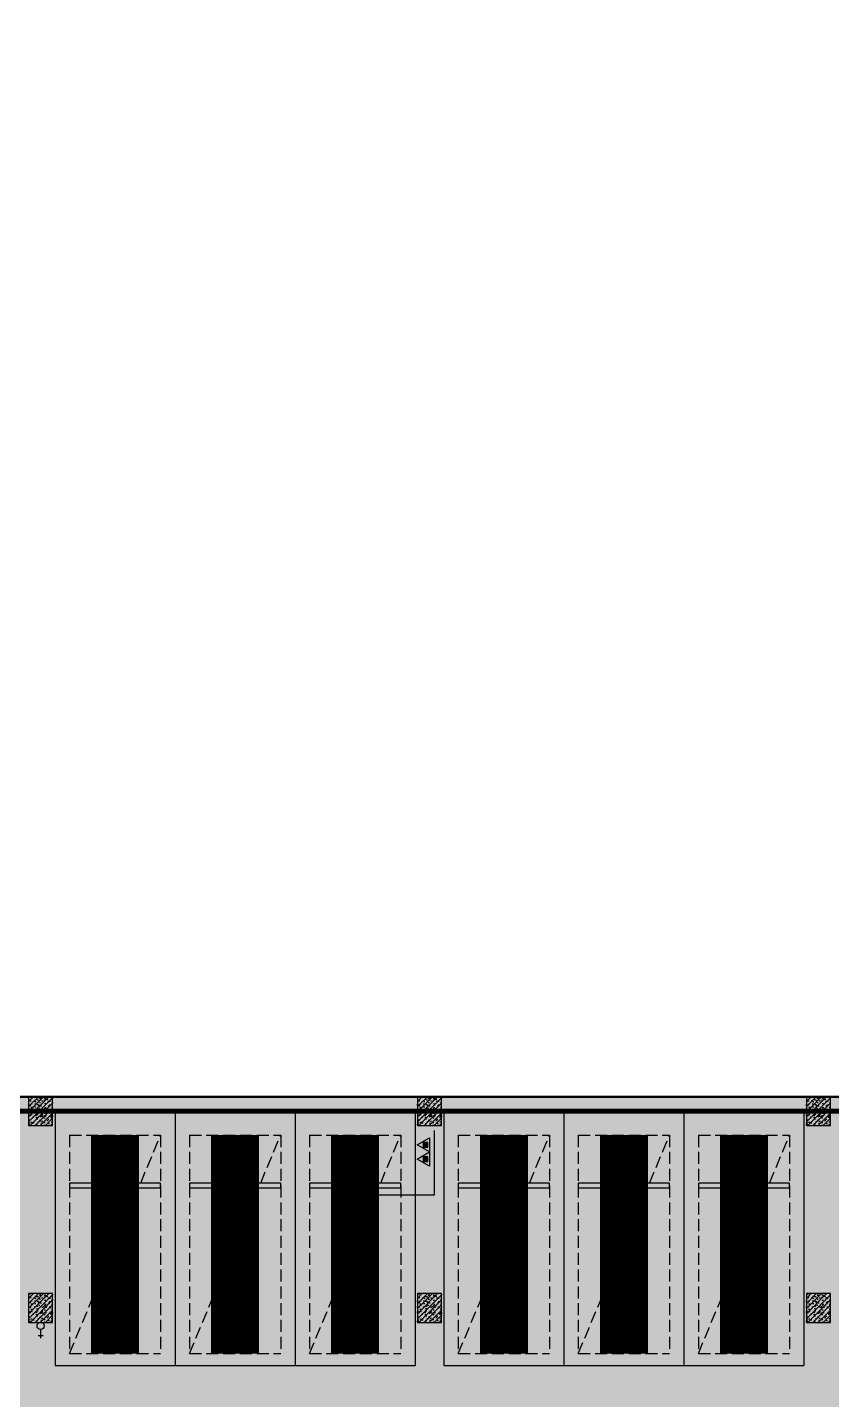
# Model space of a CAD drawing. Extents: x -1338203 to 1886333, y -530034 to 1031844.
# Drawn here: x 759282 to 776032, y 201521 to 230104 of the extents above; entities that cross this region are included whole.
import ezdxf

# ---------------------------------------------------------------- set-up
doc = ezdxf.new("R2010")
doc.units = 0
doc.header["$LTSCALE"] = 1000
doc.header["$MEASUREMENT"] = 0
doc.linetypes.add('A-001-平面B2$0$__DASH', pattern=[0.35, 0.25, -0.1])
for name, color, linetype in [('0P-EQUIP-CW', 7, 'Continuous'), ('0P-PIPE-RW', 122, 'Continuous'), ('p-a-regular', 5, 'Continuous'), ('S001地下一墙柱$0$0S-CW-HATCH', 251, 'Continuous'), ('S001地下一墙柱$0$0S-CW-HATCH-UP', 251, 'Continuous'), ('S001地下一墙柱$0$S001地下一墙柱$0$0S-CC-LINE', 52, 'Continuous'), ('S001地下一墙柱$0$S001地下一墙柱$0$0S-CW-HATCH', 251, 'Continuous'), ('S001地下一墙柱$0$S001地下一墙柱$0$0S-CW-HATCH-UP', 251, 'Continuous'), ('负一层消火栓$0$0P-DIM-FH', 3, 'Continuous'), ('负一层消火栓$0$0P-EQUIP-FH', 7, 'Continuous')]:
    doc.layers.add(name, color=color, linetype=linetype)
doc.layers.add('p-a-regular-narrow', color=7, linetype='Continuous', true_color=0x9600ff)
doc.layers.add('p-a-wall', color=7, linetype='Continuous', lineweight=50)
doc.layers.add('p-h-walkable', color=7, linetype='Continuous', lineweight=70, true_color=0xf0f0f0)

# ---------------------------------------------------------------- blocks, each defined once
blk = doc.blocks.new('负一层消火栓$0$$TwtSys$00000546')
h = blk.add_hatch()
h.set_pattern_fill('ANSI31', color=256, scale=200, style=0)
h.set_pattern_definition([(45, (-38543.802, -6670.83), (-17.67767, 17.67767), [])])
h.paths.add_polyline_path([(-65, 174), (65, 174), (65, 44), (-65, 44)])
for points in [[(0, 344), (-198, 0), (198, 0)], [(-65, 174), (65, 174), (65, 44), (-65, 44)]]:
    blk.add_lwpolyline(points, close=True)
blk = doc.blocks.new('负一层消火栓')
at = {"layer": '负一层消火栓$0$0P-DIM-FH'}
for p, q in [((1391, -99760, 800), (1391, -101110, 800)), ((1391, -101110, 800), (-583, -101110, 800))]:
    blk.add_line(p, q, dxfattribs=at)
at = {"layer": '负一层消火栓$0$0P-EQUIP-FH', "xscale": -0.7500000000000013, "yscale": 0.7500000000000013, "zscale": 0.75, "rotation": 90}
for p in [(1291, -100061, 1600), (1291, -100359, 1600)]:
    blk.add_blockref('负一层消火栓$0$$TwtSys$00000546', p, dxfattribs=at)
blk = doc.blocks.new('$TwtSys$00000320')
at = {"const_width": 20}
for points in [[(0, 0), (0, -121)], [(-37, -83), (37, -83)]]:
    blk.add_lwpolyline(points, dxfattribs=at)
blk = doc.blocks.new('A$Cee0fc4ce')
at = {"layer": '0P-PIPE-RW', "linetype": 'Continuous'}
blk.add_circle((-6809, -103835), 75, dxfattribs=at)
at = {"layer": '0P-EQUIP-CW', "xscale": 1.5, "yscale": -1.5, "zscale": 1.5, "rotation": 180}
blk.add_blockref('$TwtSys$00000320', (-6809, -103910), dxfattribs=at)

msp = doc.modelspace()

# ---------------------------------------------------------------- hatches: boundary and pattern name
at = {"layer": 'p-h-walkable', "ltscale": 0.002}
h = msp.add_hatch(color=256, dxfattribs=at)
h.dxf.hatch_style = 1
h.paths.add_polyline_path([(633826.6, 244460.7), (640276.6, 244575.6), (640576.6, 234544.8), (645576.7, 234544.6), (645576.7, 209278.9), (732355.9, 209029), (732355.1, 235229.9), (738506.7, 235229.9), (738506.6, 268838.9), (732734.3, 268838.9), (732734.3, 272898.9), (711963.1, 272898.9), (711963.1, 278984.7), (717256.7, 278984.7), (717256.7, 284049), (733571.6, 284135.6), (733996.6, 290449.1), (739216.6, 290449.1), (739766.6, 284299.1), (754626.6, 284299.1), (755296.6, 290449.1), (760516.6, 290449.1), (760816.6, 283049.1), (760816.3, 275879.2), (775122.6, 275879.2), (776006.6, 274138.9), (776006.6, 259429.1), (778716.6, 259429.1), (778716.6, 238849.1), (783416.6, 238849.1), (783416.6, 237229.1), (782066.6, 237229.1), (782066.6, 234429.1), (779546.6, 234429.1), (779546.6, 237129.1), (773916.6, 237129.1), (773916.6, 243229.1), (764306.6, 243225.6), (764306.6, 236639.1), (760766.6, 236639.1), (760766.6, 234429.1), (758246.6, 234429.1), (758246.6, 238649.1), (762116.6, 238649.1), (762116.6, 243225.6), (748656.6, 243225.6), (748756.3, 207529.1), (800106.6, 207528.9), (800206.7, 201639.7), (812908.2, 202239.1), (812576.6, 180449.3), (744206, 180449.3), (744206, 173439), (728556.7, 173439), (728556.6, 122289.1), (746356.6, 122289.1), (750916.6, 132325.6), (842896.6, 132325.6), (843211.6, 121345.6), (839116.6, 121345.6), (839116.6, 93449.1), (864906.6, 93449.1), (864906.6, 79694), (875856.6, 74929.1), (875856.6, 65749.1), (834560.6, 65749.1), (839142.9, 28436.3), (869465.5, 32160.2), (871163.4, 18334), (873704.3, 18646.1), (877328.9, 5540.2), (761876.2, -8638.5), (761133.2, 2082.3), (764950.9, 5291.5), (763253.1, 19116.3), (799242.7, 23536.1), (793807.6, 65749.1), (750756.6, 65749.1), (751556.6, 81645.6), (636016.6, 81645.6), (636016.6, 96345.6), (629416.6, 96345.6), (629416.6, 118203.2), (622306.6, 118203.2), (622286.6, 139083.2), (644406.6, 137003.2), (644406.6, 129968.2), (656656.6, 129968.2), (656406.6, 138083.2), (712156.6, 138083.2), (711856.6, 184449.1), (581811.6, 184349.1), (581826.6, 197199.1), (585876.6, 197449.1), (585976.6, 209279), (629226.6, 209578.9), (628926.8, 236145.4), (633826.6, 236145.6)])
at = {"layer": 'S001地下一墙柱$0$0S-CW-HATCH'}
h = msp.add_hatch(color=256, dxfattribs=at)
h.dxf.hatch_style = 1
h.paths.add_polyline_path([(749056.7, 232249), (749056.7, 207828.9), (800606.6, 207829.1), (800606.6, 201639.7), (800206.7, 201639.7), (800206.7, 207528.9), (748756.3, 207529.1), (748756.3, 232248.9)])
at = {"layer": 'S001地下一墙柱$0$0S-CW-HATCH-UP'}
h = msp.add_hatch(dxfattribs=at)
h.set_pattern_fill('钢筋混凝土', color=256, scale=30)
h.set_pattern_definition([(45, (-9296980.81, -620439.075), (-53.0330086, 53.0330086), []), (50, (-9296980.81, -620439.08), (215.1780548, -18.8256405), [22.5, -247.5]), (355, (-9296980.8, -620439.08), (-41.6254, 225.65764), [18, -198]), (100.4514, (-9296962.88, -620440.64), (173.5528145, 206.8318626), [19.122057, -210.3426336]), (46.1842, (-9296980.8, -620379.08), (320.1723146, -49.655704), [33.75, -371.25]), (96.6356, (-9296954.13, -620383.2), (280.398812, 292.235361), [28.683086, -315.5139]), (351.1842, (-9296980.8, -620379.08), (280.398584, 292.23558), [27, -297]), (21, (-9296950.81, -620394.08), (179.0721156, -120.7856672), [22.5, -247.5]), (326, (-9296950.8, -620394.08), (72.9945996, 217.5450135), [18, -198]), (71.4514, (-9296935.89, -620404.14), (252.0667886, 96.759149), [19.122057, -210.3426336]), (37.5, (-9296980.81, -620439.075), (3.6479566, 99.86815615), [0, -195.6, 0, -201, 0, -198.75]), (7.5, (-9296980.81, -620439.08), (78.9208612, 118.3235136), [0, -114.6, 0, -191.1, 0, -75.75]), (327.5, (-9297047.71, -620439.075), (160.14673085, -6.7664615), [0, -75, 0, -234, 0, -310.5]), (317.5, (-9297077.71, -620439.08), (174.9558508, 30.0314947), [0, -97.5, 0, -155.4, 0, -220.5])])
h.paths.add_polyline_path([(749056.7, 232249), (749056.7, 207828.9), (800606.6, 207829.1), (800606.6, 201639.7), (800206.7, 201639.7), (800206.7, 207528.9), (748756.3, 207529.1), (748756.3, 232248.9)])
at = {"layer": 'S001地下一墙柱$0$S001地下一墙柱$0$0S-CW-HATCH'}
h = msp.add_hatch(color=256, dxfattribs=at)
h.dxf.hatch_style = 1
h.paths.add_polyline_path([(759806.6, 207829.1), (759306.6, 207829.1), (759306.6, 207229.1), (759806.6, 207229.1)])
h = msp.add_hatch(color=256, dxfattribs=at)
h.dxf.hatch_style = 1
h.paths.add_polyline_path([(759806.6, 207829.1), (759306.6, 207829.1), (759306.6, 207229.1), (759806.6, 207229.1)])
h = msp.add_hatch(color=256, dxfattribs=at)
h.dxf.hatch_style = 1
h.paths.add_polyline_path([(767906.6, 207829.1), (767406.6, 207829.1), (767406.6, 207229.1), (767906.6, 207229.1)])
h = msp.add_hatch(color=256, dxfattribs=at)
h.dxf.hatch_style = 1
h.paths.add_polyline_path([(767906.6, 207829.1), (767406.6, 207829.1), (767406.6, 207229.1), (767906.6, 207229.1)])
h = msp.add_hatch(color=256, dxfattribs=at)
h.dxf.hatch_style = 1
h.paths.add_polyline_path([(776006.6, 207829.1), (775506.6, 207829.1), (775506.6, 207229.1), (776006.6, 207229.1)])
h = msp.add_hatch(color=256, dxfattribs=at)
h.dxf.hatch_style = 1
h.paths.add_polyline_path([(776006.6, 207829.1), (775506.6, 207829.1), (775506.6, 207229.1), (776006.6, 207229.1)])
h = msp.add_hatch(color=256, dxfattribs=at)
h.dxf.hatch_style = 1
h.paths.add_polyline_path([(759806.6, 203729.1), (759306.6, 203729.1), (759306.6, 203129.1), (759806.6, 203129.1)])
h = msp.add_hatch(color=256, dxfattribs=at)
h.dxf.hatch_style = 1
h.paths.add_polyline_path([(767906.6, 203729.1), (767406.6, 203729.1), (767406.6, 203129.1), (767906.6, 203129.1)])
h = msp.add_hatch(color=256, dxfattribs=at)
h.dxf.hatch_style = 1
h.paths.add_polyline_path([(776006.6, 203729.1), (775506.6, 203729.1), (775506.6, 203129.1), (776006.6, 203129.1)])
at = {"layer": 'S001地下一墙柱$0$S001地下一墙柱$0$0S-CW-HATCH-UP'}
h = msp.add_hatch(dxfattribs=at)
h.set_pattern_fill('钢筋混凝土', color=256, scale=30)
h.set_pattern_definition([(45, (792117.33, 216780.8), (-53.03301, 53.03301), []), (50, (792117.33, 216780.8), (215.1781, -18.8256), [22.5, -247.5]), (355, (792117.33, 216780.8), (-41.6254, 225.6576), [18, -198]), (100.4514, (792135.26, 216779.23), (173.5528, 206.8319), [19.122, -210.3426]), (46.1842, (792117.33, 216840.8), (320.1723, -49.6557), [33.75, -371.25]), (96.6356, (792144, 216836.66), (280.3988, 292.2354), [28.683, -315.514]), (351.1842, (792117.33, 216840.8), (280.3986, 292.2356), [27, -297]), (21, (792147.33, 216825.8), (179.0721, -120.7857), [22.5, -247.5]), (326, (792147.33, 216825.8), (72.9946, 217.545), [18, -198]), (71.4514, (792162.25, 216815.74), (252.0668, 96.7591), [19.122, -210.3426]), (37.5, (792117.33, 216780.8), (3.64796, 99.86816), [0, -195.6, 0, -201, 0, -198.75]), (7.5, (792117.33, 216780.8), (78.92086, 118.3235), [0, -114.6, 0, -191.1, 0, -75.75]), (327.5, (792050.43, 216780.8), (160.14673, -6.76646), [0, -75, 0, -234, 0, -310.5]), (317.5, (792020.43, 216780.8), (174.95585, 30.0315), [0, -97.5, 0, -155.4, 0, -220.5])])
h.paths.add_polyline_path([(759806.6, 207829.1), (759306.6, 207829.1), (759306.6, 207229.1), (759806.6, 207229.1)])
h = msp.add_hatch(dxfattribs=at)
h.set_pattern_fill('钢筋混凝土', color=256, scale=30)
h.set_pattern_definition([(45, (792117.33, 216780.81), (-53.03301, 53.03301), []), (50, (792117.33, 216780.81), (215.1781, -18.8256), [22.5, -247.5]), (355, (792117.33, 216780.81), (-41.6254, 225.6576), [18, -198]), (100.4514, (792135.26, 216779.24), (173.5528, 206.8319), [19.122, -210.3426]), (46.1842, (792117.33, 216840.8), (320.1723, -49.6557), [33.75, -371.25]), (96.6356, (792144, 216836.67), (280.3988, 292.2354), [28.683, -315.514]), (351.1842, (792117.33, 216840.8), (280.3986, 292.2356), [27, -297]), (21, (792147.33, 216825.81), (179.0721, -120.7857), [22.5, -247.5]), (326, (792147.33, 216825.81), (72.9946, 217.545), [18, -198]), (71.4514, (792162.25, 216815.75), (252.0668, 96.7591), [19.122, -210.3426]), (37.5, (792117.33, 216780.81), (3.64796, 99.86816), [0, -195.6, 0, -201, 0, -198.75]), (7.5, (792117.33, 216780.81), (78.92086, 118.3235), [0, -114.6, 0, -191.1, 0, -75.75]), (327.5, (792050.43, 216780.81), (160.14673, -6.76646), [0, -75, 0, -234, 0, -310.5]), (317.5, (792020.43, 216780.81), (174.95585, 30.0315), [0, -97.5, 0, -155.4, 0, -220.5])])
h.paths.add_polyline_path([(759806.6, 207829.1), (759306.6, 207829.1), (759306.6, 207229.1), (759806.6, 207229.1)])
h = msp.add_hatch(dxfattribs=at)
h.set_pattern_fill('钢筋混凝土', color=256, scale=30)
h.set_pattern_definition([(45, (800217.33, 216780.8), (-53.03301, 53.03301), []), (50, (800217.33, 216780.8), (215.1781, -18.8256), [22.5, -247.5]), (355, (800217.33, 216780.8), (-41.6254, 225.6576), [18, -198]), (100.4514, (800235.26, 216779.23), (173.5528, 206.8319), [19.122, -210.3426]), (46.1842, (800217.33, 216840.8), (320.1723, -49.6557), [33.75, -371.25]), (96.6356, (800244, 216836.66), (280.3988, 292.2354), [28.683, -315.514]), (351.1842, (800217.33, 216840.8), (280.3986, 292.2356), [27, -297]), (21, (800247.33, 216825.8), (179.0721, -120.7857), [22.5, -247.5]), (326, (800247.33, 216825.8), (72.9946, 217.545), [18, -198]), (71.4514, (800262.25, 216815.74), (252.0668, 96.7591), [19.122, -210.3426]), (37.5, (800217.33, 216780.8), (3.64796, 99.86816), [0, -195.6, 0, -201, 0, -198.75]), (7.5, (800217.33, 216780.8), (78.92086, 118.3235), [0, -114.6, 0, -191.1, 0, -75.75]), (327.5, (800150.43, 216780.8), (160.14673, -6.76646), [0, -75, 0, -234, 0, -310.5]), (317.5, (800120.43, 216780.8), (174.95585, 30.0315), [0, -97.5, 0, -155.4, 0, -220.5])])
h.paths.add_polyline_path([(767906.6, 207829.1), (767406.6, 207829.1), (767406.6, 207229.1), (767906.6, 207229.1)])
h = msp.add_hatch(dxfattribs=at)
h.set_pattern_fill('钢筋混凝土', color=256, scale=30)
h.set_pattern_definition([(45, (800217.33, 216780.81), (-53.03301, 53.03301), []), (50, (800217.33, 216780.81), (215.1781, -18.8256), [22.5, -247.5]), (355, (800217.33, 216780.81), (-41.6254, 225.6576), [18, -198]), (100.4514, (800235.26, 216779.24), (173.5528, 206.8319), [19.122, -210.3426]), (46.1842, (800217.33, 216840.8), (320.1723, -49.6557), [33.75, -371.25]), (96.6356, (800244, 216836.67), (280.3988, 292.2354), [28.683, -315.514]), (351.1842, (800217.33, 216840.8), (280.3986, 292.2356), [27, -297]), (21, (800247.33, 216825.81), (179.0721, -120.7857), [22.5, -247.5]), (326, (800247.33, 216825.81), (72.9946, 217.545), [18, -198]), (71.4514, (800262.25, 216815.75), (252.0668, 96.7591), [19.122, -210.3426]), (37.5, (800217.33, 216780.81), (3.64796, 99.86816), [0, -195.6, 0, -201, 0, -198.75]), (7.5, (800217.33, 216780.81), (78.92086, 118.3235), [0, -114.6, 0, -191.1, 0, -75.75]), (327.5, (800150.43, 216780.81), (160.14673, -6.76646), [0, -75, 0, -234, 0, -310.5]), (317.5, (800120.43, 216780.81), (174.95585, 30.0315), [0, -97.5, 0, -155.4, 0, -220.5])])
h.paths.add_polyline_path([(767906.6, 207829.1), (767406.6, 207829.1), (767406.6, 207229.1), (767906.6, 207229.1)])
h = msp.add_hatch(dxfattribs=at)
h.set_pattern_fill('钢筋混凝土', color=256, scale=30)
h.set_pattern_definition([(45, (808317.33, 216780.8), (-53.03301, 53.03301), []), (50, (808317.33, 216780.8), (215.1781, -18.8256), [22.5, -247.5]), (355, (808317.33, 216780.8), (-41.6254, 225.6576), [18, -198]), (100.4514, (808335.26, 216779.23), (173.5528, 206.8319), [19.122, -210.3426]), (46.1842, (808317.33, 216840.8), (320.1723, -49.6557), [33.75, -371.25]), (96.6356, (808344, 216836.66), (280.3988, 292.2354), [28.683, -315.514]), (351.1842, (808317.33, 216840.8), (280.3986, 292.2356), [27, -297]), (21, (808347.33, 216825.8), (179.0721, -120.7857), [22.5, -247.5]), (326, (808347.33, 216825.8), (72.9946, 217.545), [18, -198]), (71.4514, (808362.25, 216815.74), (252.0668, 96.7591), [19.122, -210.3426]), (37.5, (808317.33, 216780.8), (3.64796, 99.86816), [0, -195.6, 0, -201, 0, -198.75]), (7.5, (808317.33, 216780.8), (78.92086, 118.3235), [0, -114.6, 0, -191.1, 0, -75.75]), (327.5, (808250.43, 216780.8), (160.14673, -6.76646), [0, -75, 0, -234, 0, -310.5]), (317.5, (808220.43, 216780.8), (174.95585, 30.0315), [0, -97.5, 0, -155.4, 0, -220.5])])
h.paths.add_polyline_path([(776006.6, 207829.1), (775506.6, 207829.1), (775506.6, 207229.1), (776006.6, 207229.1)])
h = msp.add_hatch(dxfattribs=at)
h.set_pattern_fill('钢筋混凝土', color=256, scale=30)
h.set_pattern_definition([(45, (808317.33, 216780.81), (-53.03301, 53.03301), []), (50, (808317.33, 216780.81), (215.1781, -18.8256), [22.5, -247.5]), (355, (808317.33, 216780.81), (-41.6254, 225.6576), [18, -198]), (100.4514, (808335.26, 216779.24), (173.5528, 206.8319), [19.122, -210.3426]), (46.1842, (808317.33, 216840.8), (320.1723, -49.6557), [33.75, -371.25]), (96.6356, (808344, 216836.67), (280.3988, 292.2354), [28.683, -315.514]), (351.1842, (808317.33, 216840.8), (280.3986, 292.2356), [27, -297]), (21, (808347.33, 216825.81), (179.0721, -120.7857), [22.5, -247.5]), (326, (808347.33, 216825.81), (72.9946, 217.545), [18, -198]), (71.4514, (808362.25, 216815.75), (252.0668, 96.7591), [19.122, -210.3426]), (37.5, (808317.33, 216780.81), (3.64796, 99.86816), [0, -195.6, 0, -201, 0, -198.75]), (7.5, (808317.33, 216780.81), (78.92086, 118.3235), [0, -114.6, 0, -191.1, 0, -75.75]), (327.5, (808250.43, 216780.81), (160.14673, -6.76646), [0, -75, 0, -234, 0, -310.5]), (317.5, (808220.43, 216780.81), (174.95585, 30.0315), [0, -97.5, 0, -155.4, 0, -220.5])])
h.paths.add_polyline_path([(776006.6, 207829.1), (775506.6, 207829.1), (775506.6, 207229.1), (776006.6, 207229.1)])
h = msp.add_hatch(dxfattribs=at)
h.set_pattern_fill('钢筋混凝土', color=256, scale=30)
h.set_pattern_definition([(45, (792117.33, 212680.8), (-53.03301, 53.03301), []), (50, (792117.33, 212680.8), (215.1781, -18.8256), [22.5, -247.5]), (355, (792117.33, 212680.8), (-41.6254, 225.6576), [18, -198]), (100.4514, (792135.26, 212679.23), (173.5528, 206.8319), [19.122, -210.3426]), (46.1842, (792117.33, 212740.8), (320.1723, -49.6557), [33.75, -371.25]), (96.6356, (792144, 212736.66), (280.3988, 292.2354), [28.683, -315.514]), (351.1842, (792117.33, 212740.8), (280.3986, 292.2356), [27, -297]), (21, (792147.33, 212725.8), (179.0721, -120.7857), [22.5, -247.5]), (326, (792147.33, 212725.8), (72.9946, 217.545), [18, -198]), (71.4514, (792162.25, 212715.74), (252.0668, 96.7591), [19.122, -210.3426]), (37.5, (792117.33, 212680.8), (3.64796, 99.86816), [0, -195.6, 0, -201, 0, -198.75]), (7.5, (792117.33, 212680.8), (78.92086, 118.3235), [0, -114.6, 0, -191.1, 0, -75.75]), (327.5, (792050.43, 212680.8), (160.14673, -6.76646), [0, -75, 0, -234, 0, -310.5]), (317.5, (792020.43, 212680.8), (174.95585, 30.0315), [0, -97.5, 0, -155.4, 0, -220.5])])
h.paths.add_polyline_path([(759806.6, 203729.1), (759306.6, 203729.1), (759306.6, 203129.1), (759806.6, 203129.1)])
h = msp.add_hatch(dxfattribs=at)
h.set_pattern_fill('钢筋混凝土', color=256, scale=30)
h.set_pattern_definition([(45, (800217.33, 212680.8), (-53.03301, 53.03301), []), (50, (800217.33, 212680.8), (215.1781, -18.8256), [22.5, -247.5]), (355, (800217.33, 212680.8), (-41.6254, 225.6576), [18, -198]), (100.4514, (800235.26, 212679.23), (173.5528, 206.8319), [19.122, -210.3426]), (46.1842, (800217.33, 212740.8), (320.1723, -49.6557), [33.75, -371.25]), (96.6356, (800244, 212736.66), (280.3988, 292.2354), [28.683, -315.514]), (351.1842, (800217.33, 212740.8), (280.3986, 292.2356), [27, -297]), (21, (800247.33, 212725.8), (179.0721, -120.7857), [22.5, -247.5]), (326, (800247.33, 212725.8), (72.9946, 217.545), [18, -198]), (71.4514, (800262.25, 212715.74), (252.0668, 96.7591), [19.122, -210.3426]), (37.5, (800217.33, 212680.8), (3.64796, 99.86816), [0, -195.6, 0, -201, 0, -198.75]), (7.5, (800217.33, 212680.8), (78.92086, 118.3235), [0, -114.6, 0, -191.1, 0, -75.75]), (327.5, (800150.43, 212680.8), (160.14673, -6.76646), [0, -75, 0, -234, 0, -310.5]), (317.5, (800120.43, 212680.8), (174.95585, 30.0315), [0, -97.5, 0, -155.4, 0, -220.5])])
h.paths.add_polyline_path([(767906.6, 203729.1), (767406.6, 203729.1), (767406.6, 203129.1), (767906.6, 203129.1)])
h = msp.add_hatch(dxfattribs=at)
h.set_pattern_fill('钢筋混凝土', color=256, scale=30)
h.set_pattern_definition([(45, (808317.33, 212680.8), (-53.03301, 53.03301), []), (50, (808317.33, 212680.8), (215.1781, -18.8256), [22.5, -247.5]), (355, (808317.33, 212680.8), (-41.6254, 225.6576), [18, -198]), (100.4514, (808335.26, 212679.23), (173.5528, 206.8319), [19.122, -210.3426]), (46.1842, (808317.33, 212740.8), (320.1723, -49.6557), [33.75, -371.25]), (96.6356, (808344, 212736.66), (280.3988, 292.2354), [28.683, -315.514]), (351.1842, (808317.33, 212740.8), (280.3986, 292.2356), [27, -297]), (21, (808347.33, 212725.8), (179.0721, -120.7857), [22.5, -247.5]), (326, (808347.33, 212725.8), (72.9946, 217.545), [18, -198]), (71.4514, (808362.25, 212715.74), (252.0668, 96.7591), [19.122, -210.3426]), (37.5, (808317.33, 212680.8), (3.64796, 99.86816), [0, -195.6, 0, -201, 0, -198.75]), (7.5, (808317.33, 212680.8), (78.92086, 118.3235), [0, -114.6, 0, -191.1, 0, -75.75]), (327.5, (808250.43, 212680.8), (160.14673, -6.76646), [0, -75, 0, -234, 0, -310.5]), (317.5, (808220.43, 212680.8), (174.95585, 30.0315), [0, -97.5, 0, -155.4, 0, -220.5])])
h.paths.add_polyline_path([(776006.6, 203729.1), (775506.6, 203729.1), (775506.6, 203129.1), (776006.6, 203129.1)])

# ---------------------------------------------------------------- linework, layer by layer
for p, q in [((759856.5, 207529.2), (759856.5, 202229.2)), ((759856.5, 207529.2), (762356.5, 207529.2)), ((762356.5, 207529.2), (762356.5, 202229.2)), ((762356.5, 207529.2), (762356.5, 202229.2)), ((762356.5, 207529.2), (764856.5, 207529.2)), ((764856.5, 207529.2), (764856.5, 202229.2)), ((764856.5, 207529.2), (764856.5, 202229.2)), ((764856.5, 207529.2), (767356.5, 207529.2)), ((767356.5, 207529.2), (767356.5, 202229.2)), ((767956.5, 207529.2), (767956.5, 202229.2)), ((767956.5, 207529.2), (770456.5, 207529.2)), ((770456.5, 207529.2), (770456.5, 202229.2)), ((770456.5, 207529.2), (770456.5, 202229.2)), ((770456.5, 207529.2), (772956.5, 207529.2)), ((772956.5, 207529.2), (772956.5, 202229.2)), ((772956.5, 207529.2), (772956.5, 202229.2)), ((772956.5, 207529.2), (775456.5, 207529.2)), ((775456.5, 207529.2), (775456.5, 202229.2)), ((759856.5, 202229.2), (762356.5, 202229.2)), ((762356.5, 202229.2), (764856.5, 202229.2)), ((764856.5, 202229.2), (767356.5, 202229.2)), ((767956.5, 202229.2), (770456.5, 202229.2)), ((770456.5, 202229.2), (772956.5, 202229.2)), ((772956.5, 202229.2), (775456.5, 202229.2))]:
    msp.add_line(p, q)
at = {"linetype": 'A-001-平面B2$0$__DASH'}
for p, q in [((760156.5, 207029.2), (762056.5, 207029.2)), ((760156.5, 207029.2), (760156.5, 202479.2)), ((762056.5, 207029.2), (762056.5, 202479.2)), ((762656.5, 207029.2), (764556.5, 207029.2)), ((762656.5, 207029.2), (762656.5, 202479.2)), ((764556.5, 207029.2), (764556.5, 202479.2)), ((765156.5, 207029.2), (767056.5, 207029.2)), ((765156.5, 207029.2), (765156.5, 202479.2)), ((767056.5, 207029.2), (767056.5, 202479.2)), ((768256.5, 207029.2), (770156.5, 207029.2)), ((768256.5, 207029.2), (768256.5, 202479.2)), ((770156.5, 207029.2), (770156.5, 202479.2)), ((770756.5, 207029.2), (772656.5, 207029.2)), ((770756.5, 207029.2), (770756.5, 202479.2)), ((772656.5, 207029.2), (772656.5, 202479.2)), ((773256.5, 207029.2), (775156.5, 207029.2)), ((773256.5, 207029.2), (773256.5, 202479.2)), ((775156.5, 207029.2), (775156.5, 202479.2)), ((760156.5, 202479.2), (762056.5, 202479.2)), ((762656.5, 202479.2), (764556.5, 202479.2)), ((765156.5, 202479.2), (767056.5, 202479.2)), ((768256.5, 202479.2), (770156.5, 202479.2)), ((770756.5, 202479.2), (772656.5, 202479.2)), ((773256.5, 202479.2), (775156.5, 202479.2))]:
    msp.add_line(p, q, dxfattribs=at)
for points in [[(760156.5, 202479.2), (762056.5, 207029.2)], [(762656.5, 202479.2), (764556.5, 207029.2)], [(765156.5, 202479.2), (767056.5, 207029.2)], [(768256.5, 202479.2), (770156.5, 207029.2)], [(770756.5, 202479.2), (772656.5, 207029.2)], [(773256.5, 202479.2), (775156.5, 207029.2)]]:
    msp.add_lwpolyline(points, dxfattribs=at)
for points in [[(762056.5, 206029.2), (760156.5, 206029.2), (760156.5, 205929.2), (762056.5, 205929.2)], [(764556.5, 206029.2), (762656.5, 206029.2), (762656.5, 205929.2), (764556.5, 205929.2)], [(767056.5, 206029.2), (765156.5, 206029.2), (765156.5, 205929.2), (767056.5, 205929.2)], [(770156.5, 206029.2), (768256.5, 206029.2), (768256.5, 205929.2), (770156.5, 205929.2)], [(772656.5, 206029.2), (770756.5, 206029.2), (770756.5, 205929.2), (772656.5, 205929.2)], [(775156.5, 206029.2), (773256.5, 206029.2), (773256.5, 205929.2), (775156.5, 205929.2)]]:
    msp.add_lwpolyline(points, close=True)
at = {"layer": 'p-a-regular', "ltscale": 0.002, "const_width": 1000}
for points in [[(761106.5, 207029.2), (761106.5, 202479.2)], [(766106.5, 207029.2), (766106.5, 202479.2)], [(769206.5, 207029.2), (769206.5, 202479.2)], [(774206.5, 207029.2), (774206.5, 202479.2)]]:
    msp.add_lwpolyline(points, dxfattribs=at)
at = {"layer": 'p-a-regular-narrow', "ltscale": 0.002, "const_width": 1000}
for points in [[(763606.5, 207029.2), (763606.5, 202479.2)], [(771706.5, 207029.2), (771706.5, 202479.2)]]:
    msp.add_lwpolyline(points, dxfattribs=at)
at = {"layer": 'p-a-wall', "elevation": 0, "flags": 128}
msp.add_lwpolyline([(749056.7, 232249), (749056.7, 207828.9), (800606.6, 207829.1), (800606.6, 201639.7), (800206.7, 201639.7), (800206.7, 207528.9), (748756.3, 207529.1), (748756.3, 232248.9)], close=True, dxfattribs=at)
at = {"layer": 'p-h-walkable', "ltscale": 0.002, "const_width": 100}
msp.add_lwpolyline([(778716.6, 259429.1), (778716.6, 238849.1), (783416.6, 238849.1), (783416.6, 237229.1), (782066.6, 237229.1), (782066.6, 234429.1), (779546.6, 234429.1), (779546.6, 237129.1), (773916.6, 237129.1), (773916.6, 243229.1), (764306.6, 243225.6), (764306.6, 236639.1), (760766.6, 236639.1), (760766.6, 234429.1), (758246.6, 234429.1), (758246.6, 238649.1), (762116.6, 238649.1), (762116.6, 243225.6), (748656.6, 243225.6), (748756.3, 207529.1), (800106.6, 207528.9)], dxfattribs=at)
at = {"layer": 'S001地下一墙柱$0$S001地下一墙柱$0$0S-CC-LINE'}
for points in [[(759806.6, 207829.1), (759306.6, 207829.1), (759306.6, 207229.1), (759806.6, 207229.1)], [(759806.6, 207829.1), (759306.6, 207829.1), (759306.6, 207229.1), (759806.6, 207229.1)], [(767906.6, 207829.1), (767406.6, 207829.1), (767406.6, 207229.1), (767906.6, 207229.1)], [(767906.6, 207829.1), (767406.6, 207829.1), (767406.6, 207229.1), (767906.6, 207229.1)], [(776006.6, 207829.1), (775506.6, 207829.1), (775506.6, 207229.1), (776006.6, 207229.1)], [(776006.6, 207829.1), (775506.6, 207829.1), (775506.6, 207229.1), (776006.6, 207229.1)], [(759806.6, 203729.1), (759306.6, 203729.1), (759306.6, 203129.1), (759806.6, 203129.1)], [(767906.6, 203729.1), (767406.6, 203729.1), (767406.6, 203129.1), (767906.6, 203129.1)], [(776006.6, 203729.1), (775506.6, 203729.1), (775506.6, 203129.1), (776006.6, 203129.1)]]:
    msp.add_lwpolyline(points, close=True, dxfattribs=at)

# ---------------------------------------------------------------- block references
at = {"ltscale": 0.002}
msp.add_blockref('负一层消火栓', (766365.4, 306889.1), dxfattribs=at)
msp.add_blockref('A$Cee0fc4ce', (766365.5, 306889.1))

doc.saveas('drawing.dxf')
